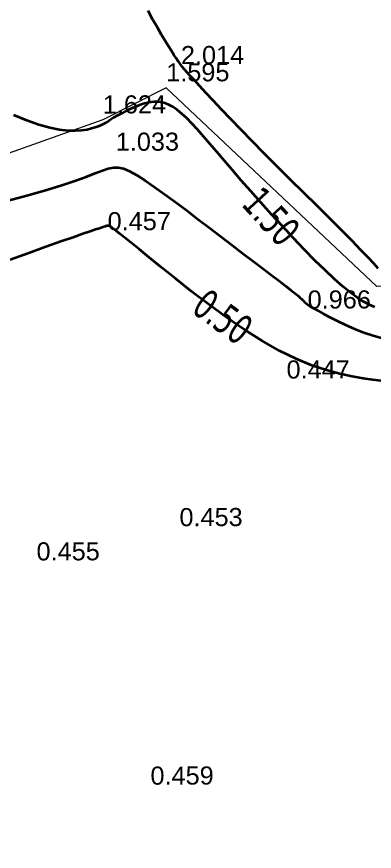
# Model space of a CAD drawing. Header units: millimetres. Extents: x 563604 to 809435, y 2337 to 1331933.
# Drawn here: x 705133 to 716994, y 1282215 to 1309885 of the extents above; entities that cross this region are included whole.
import ezdxf

# ---------------------------------------------------------------- set-up
doc = ezdxf.new("R2010")
doc.units = ezdxf.units.MM
for name, color, linetype, lineweight in [('CD TAI', 7, 'Continuous', 9), ('DM CAI-1', 9, 'Continuous', 35), ('MUONG DAT-1', 253, 'Continuous', 9), ('NCD', 7, 'Continuous', 9), ('NCV_TKCS_HIEN TRANG_251226_dwg-1', 253, 'Continuous', 9)]:
    doc.layers.add(name, color=color, linetype=linetype, lineweight=lineweight)
doc.styles.add('Arial', font='arial_0.ttf', dxfattribs={"height": 600.128024})
doc.styles.add('Tahoma', font='tahoma_0.ttf', dxfattribs={"width": 0.75, "height": 1000.213374})

# ---------------------------------------------------------------- blocks, each defined once
blk = doc.blocks.new('NCV_TKCS_HIEN TRANG_251226_dwg-1595164-TỔNG THỂ_HIỆN TRẠNG KHU ĐẤT')
at = {"layer": 'DM CAI-1', "flags": 128}
for points in [[(717122, 1301541), (716973, 1301698), (716788, 1301898), (716552, 1302149), (716256, 1302454), (715906, 1302806), (715515, 1303195), (715094, 1303611), (714654, 1304045), (714208, 1304486), (713766, 1304925), (713341, 1305350), (712942, 1305755), (712573, 1306135), (712233, 1306488), (711925, 1306812), (711649, 1307105), (711407, 1307365), (711199, 1307589), (711026, 1307777), (710888, 1307927), (710781, 1308045), (710698, 1308139), (710632, 1308217), (710577, 1308285), (710528, 1308353), (710478, 1308426), (710420, 1308513), (710350, 1308620), (710266, 1308750), (710169, 1308904), (710059, 1309083), (709936, 1309289), (709800, 1309523), (709651, 1309786), (709490, 1310079)], [(717012, 1300255), (716839, 1300329), (716650, 1300430), (716441, 1300563), (716211, 1300730), (715955, 1300936), (715672, 1301185), (715360, 1301477), (715025, 1301806), (714672, 1302165), (714310, 1302545), (713944, 1302937), (713581, 1303332), (713229, 1303723), (712894, 1304101), (712581, 1304459), (712290, 1304795), (712020, 1305109), (711770, 1305401), (711539, 1305671), (711325, 1305917), (711126, 1306141), (710942, 1306341), (710772, 1306517), (710611, 1306669), (710457, 1306797), (710308, 1306901), (710159, 1306979), (710008, 1307032), (709852, 1307060), (709687, 1307061), (709512, 1307037), (709330, 1306992), (709146, 1306930), (708964, 1306856), (708790, 1306775), (708627, 1306692), (708481, 1306611), (708356, 1306538), (708255, 1306476), (708174, 1306424), (708106, 1306380), (708044, 1306342), (707984, 1306309), (707917, 1306277), (707837, 1306244), (707739, 1306210), (707617, 1306173), (707467, 1306137), (707288, 1306109), (707077, 1306096), (706832, 1306103), (706551, 1306135), (706231, 1306201), (705870, 1306305), (705469, 1306449), (705035, 1306619)], [(704856, 1303787), (705471, 1303957), (706058, 1304125), (706596, 1304287), (707061, 1304439), (707438, 1304576), (707737, 1304693), (707976, 1304787), (708172, 1304854), (708342, 1304889), (708505, 1304888), (708676, 1304847), (708874, 1304762), (709113, 1304630), (709389, 1304456), (709698, 1304246), (710034, 1304006), (710390, 1303744), (710761, 1303466), (711141, 1303177), (711524, 1302885), (711905, 1302595), (712277, 1302311), (712636, 1302038), (712977, 1301779), (713295, 1301538), (713583, 1301318), (713837, 1301123), (714052, 1300958), (714224, 1300824), (714357, 1300719), (714456, 1300638), (714529, 1300578), (714580, 1300533), (714615, 1300499), (714640, 1300473), (714661, 1300449), (714683, 1300425), (714712, 1300397), (714753, 1300363), (714810, 1300321), (714888, 1300270), (714994, 1300206), (715131, 1300128), (715305, 1300034), (715519, 1299922), (715767, 1299798), (716042, 1299669), (716337, 1299541), (716644, 1299420), (716956, 1299314), (717266, 1299227)], [(717215, 1297812), (716944, 1297845), (716624, 1297890), (716259, 1297952), (715851, 1298040), (715403, 1298162), (714918, 1298325), (714399, 1298537), (713848, 1298806), (713270, 1299135), (712677, 1299513), (712081, 1299923), (711496, 1300350), (710935, 1300777), (710411, 1301189), (709938, 1301570), (709527, 1301904), (709190, 1302178), (708921, 1302396), (708712, 1302565), (708553, 1302691), (708437, 1302783), (708354, 1302846), (708297, 1302888), (708256, 1302915), (708224, 1302934), (708198, 1302947), (708177, 1302953), (708158, 1302955), (708139, 1302952), (708118, 1302946), (708094, 1302937), (708064, 1302927), (708025, 1302914), (707967, 1302896), (707879, 1302868), (707750, 1302825), (707569, 1302764), (707324, 1302681), (707005, 1302570), (706599, 1302427), (706102, 1302251), (705534, 1302048), (704918, 1301828)]]:
    blk.add_lwpolyline(points, dxfattribs=at)
at = {"layer": 'MUONG DAT-1', "flags": 128}
blk.add_lwpolyline([(752287, 1199548), (747733, 1213433), (740799, 1236447), (737240, 1247928), (731715, 1265616), (728295, 1276774), (725536, 1284652), (720896, 1301124), (717081, 1300936), (710093, 1307531), (707990, 1306468), (691820, 1300721), (687516, 1297110), (687946, 1294643), (696312, 1277455), (695625, 1272682)], dxfattribs=at)
at = {"layer": 'CD TAI', "char_height": 600.1, "width": 2512.82, "attachment_point": 1, "rotation": 0.1346, "line_spacing_factor": 0.941778, "style": 'Arial'}
for s, insert in [('2.014', (710580, 1308912)), ('1.595', (710091, 1308339)), ('1.624', (707988, 1307275)), ('1.033', (708418, 1306039)), ('0.457', (708148, 1303405)), ('0.966', (714781, 1300808)), ('0.447', (714082, 1298489)), ('0.453', (710530, 1293593)), ('0.455', (705790, 1292458)), ('0.459', (709569, 1285024))]:
    blk.add_mtext(s, dxfattribs=dict(at, insert=insert))
at = {"layer": 'NCD', "char_height": 1000.2, "width": 2355.81, "attachment_point": 2, "line_spacing_factor": 0.994306, "style": 'Tahoma'}
for s, insert, rotation in [('1.50', (713947, 1303604), 312.4955), ('0.50', (712271, 1300345), 323.8841)]:
    blk.add_mtext(s, dxfattribs=dict(at, insert=insert, rotation=rotation))

msp = doc.modelspace()

# ---------------------------------------------------------------- block references
at = {"layer": 'NCV_TKCS_HIEN TRANG_251226_dwg-1'}
msp.add_blockref('NCV_TKCS_HIEN TRANG_251226_dwg-1595164-TỔNG THỂ_HIỆN TRẠNG KHU ĐẤT', (0, 0), dxfattribs=at)

doc.saveas('drawing.dxf')
